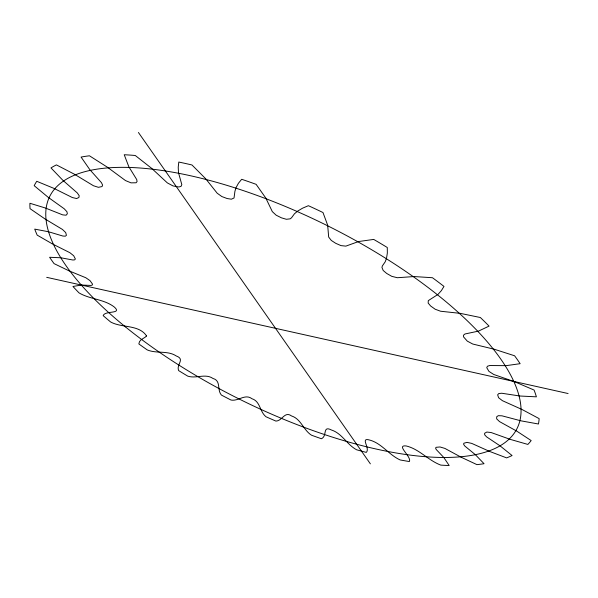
<?xml version="1.0" encoding="UTF-8"?>
<svg xmlns="http://www.w3.org/2000/svg" width="598" height="598" viewBox="0 0 598 598"><rect width="100%" height="100%" fill="white"/><g stroke="black" fill="none" stroke-linecap="round" stroke-linejoin="round"><path stroke-width="0.9" d="M46.696 277.33L568.1 393.536M138.422 132.479L370.379 463.854M146.57 335.964C144.365 338.588 139.132 339.29 138.833 343.917A279.565 104.478 26.4 0 0 147.228 349.905C156.519 353.852 167.612 350.256 176.201 355.937C185.559 359.353 176.059 364.302 178.63 370.588A279.565 104.478 26.4 0 0 187.765 376.142C196.114 378.93 205.361 373.159 212.993 378.474C221.342 380.739 216.782 389.836 221.395 395.054A279.565 104.478 26.4 0 0 231.037 400.055C238.46 401.475 245.008 393.447 251.952 398.724C260.429 401.31 259.629 411.82 266.035 416.769A279.565 104.478 26.4 0 0 275.94 421.097C282.42 420.85 284.581 410.841 291.57 415.961C301.026 418.951 303.433 430.126 311.476 435.187A279.565 104.478 26.4 0 0 321.41 438.73C327.465 436.211 322.255 425.26 331.337 429.962C341.951 433.251 346.975 444.68 356.602 449.778A279.565 104.478 26.4 0 0 366.305 452.402C370.506 448.119 359.48 436.921 369.945 440.135C381.801 443.454 389.059 454.981 400.182 459.959A279.565 104.478 26.4 0 0 409.376 461.536C411.895 456.723 395.428 444.763 406.154 445.951C419.176 448.993 428.347 460.497 440.831 465.117A279.565 104.478 26.4 0 0 449.173 465.521L443.806 457.485L436.196 449.487L435.621 448.171L436.017 447.326L440.031 446.968L444.905 448.418L461.193 457.246L476.935 464.631A279.565 104.478 26.4 0 0 484.044 463.712L475.373 454.697L464.81 446.041L463.644 444.381L463.801 443.245L467.001 442.378L471.687 443.38L489.635 451.438L506.626 457.889A279.565 104.478 26.4 0 0 512.067 455.534L500.055 445.846L486.6 436.876L484.657 434.776L484.612 433.281L486.817 432.048L491.182 432.548L510.199 439.358L527.855 444.426A279.565 104.478 26.4 0 0 531.159 440.562L516.777 431.143L499.517 421.597L496.669 418.877L496.699 416.754L498.284 415.685L501.961 415.819L520.94 420.828L538.454 424.012A279.565 104.478 26.4 0 0 539.149 418.63L522.047 409.503L502.41 400.682L498.597 397.722L497.648 394.815L498.792 393.551L501.707 393.237L520.021 396.018L536.399 396.833A279.565 104.478 26.4 0 0 534.089 390.053L514.908 381.86L493.731 374.475L488.962 371.403L486.735 367.658L487.445 366.238L489.687 365.535L506.058 365.662L520.133 363.689A279.565 104.478 26.4 0 0 514.601 355.78L494.329 349.254L472.764 344.037L467.292 341.129L463.555 336.883L463.54 335.172L464.967 333.983L478.497 331.113L489.067 326.104A279.565 104.478 26.4 0 0 480.351 317.516L460.288 313.367L440.577 311.229L435.142 309.218L430.635 305.989L428.175 303.096L428.28 300.637L437.968 294.425L441.361 290.65L443.978 286.412A279.565 104.478 26.4 0 0 432.459 277.726L414.1 276.553L397.326 277.726L391.765 276.336L386.697 273.458L383.191 270.483L381.935 267.411L382.384 265.893L385.202 261.819L386.532 258.187L387.34 253.044L387.287 247.505A279.565 104.478 26.4 0 0 373.713 239.417L358.546 241.547L345.861 246.129L340.987 245.614L335.755 243.334L331.27 240.418L328.668 237.04L327.667 225.192L322.98 212.529A279.565 104.478 26.4 0 0 308.389 205.697L302.603 208.164L297.625 211.116L294.448 213.8L291.503 217.821L290.127 218.853L286.352 219.279L281.441 217.829L276.134 215.175L272.307 211.617L265.811 198.073L256.108 184.326A279.565 104.478 26.4 0 0 241.674 179.288L238.438 183.257L236.053 187.623L234.917 191.323L234.035 197.983L231.359 199.201L227.128 198.536L221.836 196.548L217.194 193.221L205.742 178.802L191.98 164.981A279.565 104.478 26.4 0 0 178.802 162.051L178.234 167.193L178.481 172.628L181.814 184.633L181.015 186.389L178.847 186.987L172.979 185.911L167.343 182.891L151.81 168.472L135.268 155.495A279.565 104.478 26.4 0 0 124.227 154.74L128.824 166.737L136.733 179.564L137.069 181.56L136.075 182.771L131.014 182.853L125.505 180.581L107.356 167.178L89.438 155.786A279.565 104.478 26.4 0 0 81.081 157.072L89.812 169.638L101.451 182.667L102.579 185.036L102.034 186.576L98.393 187.316L93.452 185.739L74.429 174.22L56.414 164.891A279.565 104.478 26.4 0 0 50.98 167.911L62.85 180.297L77.321 192.96L79.235 195.793L78.854 197.534L76.604 198.529L72.328 197.542L53.805 188.325L36.755 181.299A279.565 104.478 26.4 0 0 34.198 185.694L48.176 197.295L64.233 208.792L66.946 211.729L67.35 213.785L66.109 215.205L62.67 214.869L45.239 207.962L29.922 203.275A279.565 104.478 26.4 0 0 30.035 208.657L45.171 219.055L62.431 229.43L65.69 232.547L66.43 235.365L65.324 236.18L62.895 236.046L48.565 231.762L34.729 229.116A279.565 104.478 26.4 0 0 37.181 235.126L52.669 244.059L69.921 252.722L73.704 255.757L75.363 258.971L74.698 259.831L72.956 260.018L60.779 257.768L49.619 257.282A279.565 104.478 26.4 0 0 54.059 263.621L69.241 270.939L85.82 277.749L90.014 280.641L92.555 284.162L92.249 285.029L91.09 285.44L81.291 285.044L72.956 286.479A279.565 104.478 26.4 0 0 79.033 292.893C90.044 299.419 104.209 299.105 114.338 307.066C122.612 314.354 104.986 310.28 103.177 315.639A279.565 104.478 26.4 0 0 110.555 321.926C121.581 328.145 138.9 324.288 146.57 335.964M125.393 326.844A260.885 97.25 26.4 0 0 516.141 430.194A260.885 97.25 26.4 0 0 208.702 180.185A260.885 97.25 26.4 0 0 125.393 326.844"/></g></svg>
